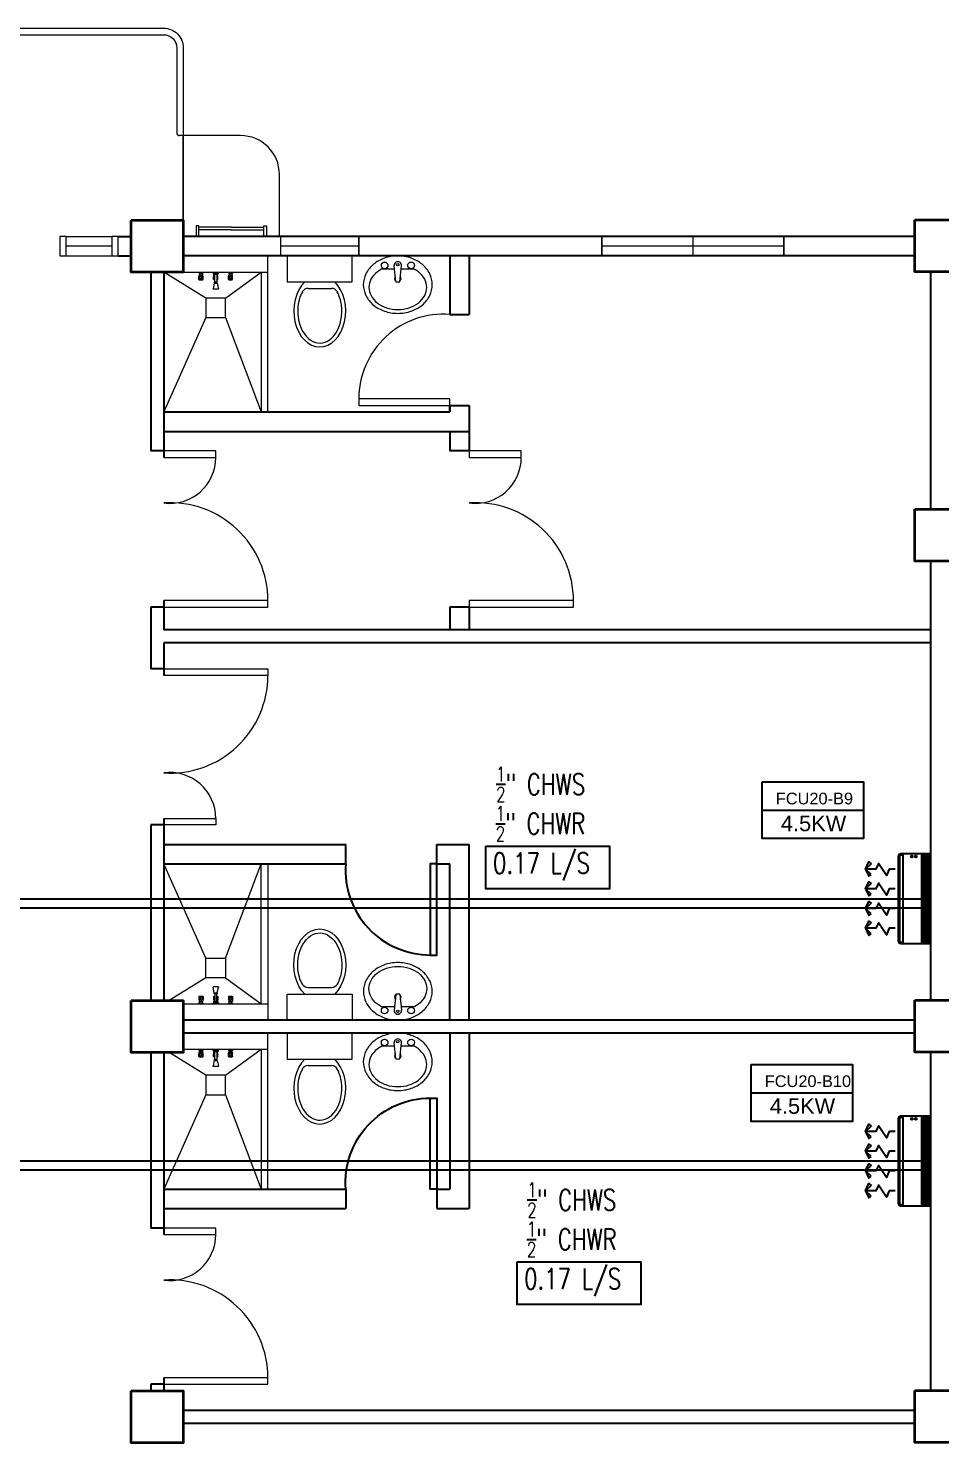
# Model space of a CAD drawing. Header units: millimetres. Extents: x 5 to 430, y 3 to 339.
# Drawn here: x 24.05 to 31.07, y 112.52 to 123.39 of the extents above; entities that cross this region are included whole.
import ezdxf

# ---------------------------------------------------------------- set-up
doc = ezdxf.new("R2010")
doc.units = ezdxf.units.MM
doc.header["$MEASUREMENT"] = 0
for name, color, linetype in [('AIR', 7, 'Continuous'), ('fcu line', 7, 'Continuous'), ('fcu return', 7, 'Continuous'), ('Legends', 7, 'Continuous'), ('pipe label', 7, 'Continuous')]:
    doc.layers.add(name, color=color, linetype=linetype)
doc.styles.add('Arch-Dim', font='simplex.shx', dxfattribs={"width": 0.75})
doc.styles.get("Standard").update_dxf_attribs({"font": 'arial.ttf'})

# ---------------------------------------------------------------- blocks, each defined once
blk = doc.blocks.new('dr 700')
at = {"color": 8, "ltscale": 0.03}
blk.add_lwpolyline([(0, 0), (0.05, 0), (0.05, 0.7), (0, 0.7)], close=True, dxfattribs=at)
blk.add_arc((0.05, 0.048), 0.652, 355.7578, 90, dxfattribs=at)
blk = doc.blocks.new('CARRIER-S30-32 (FCD)')
at = {"layer": 'AIR'}
for p, q in [((0.825, -0.05), (-0.825, -0.05)), ((0.825, -0.075), (-0.825, -0.075)), ((0.825, -0.1), (-0.825, -0.1)), ((0.825, -0.125), (-0.825, -0.125)), ((0.825, -0.15), (-0.825, -0.15)), ((-0.6, -0.025), (-0.6, -0.175)), ((-0.4, -0.025), (-0.4, -0.175)), ((-0.2, -0.025), (-0.2, -0.175)), ((0, -0.025), (0, -0.175)), ((0.2, -0.025), (0.2, -0.175)), ((0.4, -0.025), (0.4, -0.175)), ((0.6, -0.025), (0.6, -0.175))]:
    blk.add_line(p, q, dxfattribs=at)
for points in [[(-0.8, -0.62), (0.8, -0.62, 0.414214), (0.85, -0.57), (0.85, 0), (-0.85, 0), (-0.85, -0.57, 0.414214)], [(-0.8, -0.595), (0.8, -0.595, 0.414214), (0.825, -0.57), (0.825, -0.525), (-0.825, -0.525), (-0.825, -0.57, 0.414214)]]:
    blk.add_lwpolyline(points, format="xyb", close=True, dxfattribs=at)
for points in [[(-0.825, -0.025), (0.825, -0.025), (0.825, -0.175), (-0.825, -0.175)], [(-0.664, -1.134), (-0.562, -1.239), (-0.697, -1.177)], [(-0.461, -1.134), (-0.562, -1.239), (-0.428, -1.177)], [(-0.289, -1.134), (-0.188, -1.239), (-0.322, -1.177)], [(-0.086, -1.134), (-0.188, -1.239), (-0.053, -1.177)], [(0.086, -1.134), (0.187, -1.239), (0.053, -1.177)], [(0.289, -1.134), (0.187, -1.239), (0.322, -1.177)], [(0.461, -1.134), (0.562, -1.239), (0.428, -1.177)], [(0.664, -1.134), (0.562, -1.239), (0.697, -1.177)]]:
    blk.add_lwpolyline(points, close=True, dxfattribs=at)
for points in [[(-0.562, -0.678), (-0.562, -0.794), (-0.44, -0.843), (-0.667, -0.996), (-0.562, -1.044), (-0.562, -1.239)], [(-0.188, -0.678), (-0.188, -0.794), (-0.065, -0.843), (-0.292, -0.996), (-0.188, -1.044), (-0.188, -1.239)], [(0.187, -0.678), (0.187, -0.794), (0.31, -0.843), (0.083, -0.996), (0.187, -1.044), (0.187, -1.239)], [(0.562, -0.678), (0.562, -0.794), (0.685, -0.843), (0.458, -0.996), (0.562, -1.044), (0.562, -1.239)]]:
    blk.add_lwpolyline(points, dxfattribs=at)
for centre in [(-0.8, -0.285), (-0.8, -0.36)]:
    blk.add_circle(centre, 0.0187, dxfattribs=at)

msp = doc.modelspace()

# ---------------------------------------------------------------- linework, layer by layer
at = {"color": 8, "lineweight": 9}
for p, q in [((25.681, 122.567), (25.211, 122.567)), ((25.981, 121.792), (25.981, 122.267)), ((25.241, 121.792), (26.041, 121.792)), ((25.361, 121.872), (25.341, 121.872)), ((25.341, 121.872), (25.341, 121.792)), ((25.361, 121.792), (25.361, 121.872)), ((25.611, 121.862), (25.361, 121.862)), ((25.611, 121.842), (25.361, 121.842)), ((25.611, 121.862), (25.861, 121.862)), ((25.611, 121.842), (25.861, 121.842)), ((25.861, 121.792), (25.861, 121.872)), ((25.861, 121.872), (25.881, 121.872)), ((25.881, 121.872), (25.881, 121.792)), ((25.991, 121.642), (25.991, 121.792)), ((26.591, 121.792), (25.991, 121.792)), ((26.591, 121.642), (26.591, 121.792)), ((28.461, 121.792), (28.461, 121.642)), ((29.161, 121.792), (29.161, 121.642)), ((29.861, 121.642), (29.861, 121.792)), ((26.591, 121.717), (25.991, 121.717)), ((29.861, 121.717), (28.461, 121.717)), ((25.336, 121.642), (25.936, 121.642)), ((25.936, 121.642), (26.536, 121.642)), ((26.041, 121.642), (26.041, 121.442)), ((26.541, 121.642), (26.041, 121.642)), ((26.541, 121.442), (26.541, 121.642)), ((25.241, 121.517), (25.891, 121.517)), ((25.361, 121.517), (25.395, 121.517)), ((25.361, 121.516), (25.361, 121.517)), ((25.361, 121.516), (25.395, 121.516)), ((25.361, 121.516), (25.364, 121.509)), ((25.361, 121.483), (25.363, 121.487)), ((25.361, 121.461), (25.361, 121.483)), ((25.364, 121.509), (25.391, 121.509)), ((25.364, 121.495), (25.364, 121.497)), ((25.364, 121.497), (25.391, 121.497)), ((25.364, 121.495), (25.392, 121.495)), ((25.364, 121.489), (25.364, 121.495)), ((25.364, 121.483), (25.372, 121.483)), ((25.364, 121.47), (25.364, 121.482)), ((25.366, 121.509), (25.366, 121.497)), ((25.371, 121.47), (25.371, 121.482)), ((25.391, 121.483), (25.383, 121.483)), ((25.384, 121.47), (25.384, 121.482)), ((25.389, 121.509), (25.389, 121.497)), ((25.395, 121.516), (25.391, 121.509)), ((25.392, 121.495), (25.391, 121.497)), ((25.391, 121.47), (25.391, 121.482)), ((25.392, 121.489), (25.392, 121.495)), ((25.394, 121.483), (25.392, 121.487)), ((25.394, 121.461), (25.394, 121.483)), ((25.395, 121.516), (25.395, 121.517)), ((25.474, 121.511), (25.462, 121.517)), ((25.462, 121.517), (25.52, 121.517)), ((25.509, 121.511), (25.474, 121.511)), ((25.474, 121.501), (25.474, 121.511)), ((25.474, 121.511), (25.509, 121.511)), ((25.509, 121.501), (25.474, 121.501)), ((25.475, 121.483), (25.477, 121.487)), ((25.475, 121.461), (25.475, 121.483)), ((25.477, 121.495), (25.478, 121.497)), ((25.477, 121.495), (25.484, 121.495)), ((25.477, 121.489), (25.477, 121.495)), ((25.478, 121.497), (25.484, 121.497)), ((25.478, 121.483), (25.484, 121.483)), ((25.478, 121.47), (25.478, 121.482)), ((25.48, 121.501), (25.48, 121.497)), ((25.484, 121.439), (25.484, 121.501)), ((25.484, 121.501), (25.499, 121.501)), ((25.499, 121.501), (25.499, 121.439)), ((25.499, 121.497), (25.504, 121.497)), ((25.499, 121.495), (25.505, 121.495)), ((25.504, 121.483), (25.499, 121.483)), ((25.503, 121.501), (25.503, 121.497)), ((25.505, 121.495), (25.504, 121.497)), ((25.504, 121.47), (25.504, 121.482)), ((25.505, 121.489), (25.505, 121.495)), ((25.508, 121.483), (25.506, 121.487)), ((25.508, 121.461), (25.508, 121.483)), ((25.52, 121.517), (25.509, 121.511)), ((25.509, 121.511), (25.509, 121.501)), ((25.588, 121.516), (25.588, 121.517)), ((25.588, 121.517), (25.622, 121.517)), ((25.588, 121.516), (25.591, 121.509)), ((25.588, 121.516), (25.622, 121.516)), ((25.588, 121.483), (25.59, 121.487)), ((25.588, 121.461), (25.588, 121.483)), ((25.591, 121.509), (25.618, 121.509)), ((25.591, 121.495), (25.592, 121.497)), ((25.591, 121.489), (25.591, 121.495)), ((25.591, 121.495), (25.619, 121.495)), ((25.592, 121.497), (25.618, 121.497)), ((25.592, 121.483), (25.599, 121.483)), ((25.592, 121.47), (25.592, 121.482)), ((25.593, 121.509), (25.593, 121.497)), ((25.599, 121.47), (25.599, 121.482)), ((25.618, 121.483), (25.611, 121.483)), ((25.611, 121.47), (25.611, 121.482)), ((25.616, 121.509), (25.616, 121.497)), ((25.622, 121.516), (25.618, 121.509)), ((25.619, 121.495), (25.618, 121.497)), ((25.618, 121.47), (25.618, 121.482)), ((25.619, 121.489), (25.619, 121.495)), ((25.621, 121.483), (25.619, 121.487)), ((25.621, 121.461), (25.621, 121.483)), ((25.622, 121.516), (25.622, 121.517)), ((26.867, 121.54), (26.765, 121.54)), ((26.877, 121.444), (26.863, 121.566)), ((26.906, 121.444), (26.919, 121.566)), ((25.361, 121.461), (25.394, 121.461)), ((25.364, 121.459), (25.361, 121.461)), ((25.364, 121.459), (25.391, 121.459)), ((25.364, 121.458), (25.364, 121.459)), ((25.364, 121.458), (25.391, 121.458)), ((25.391, 121.459), (25.394, 121.461)), ((25.391, 121.458), (25.391, 121.459)), ((25.479, 121.431), (25.47, 121.389)), ((25.511, 121.385), (25.472, 121.385)), ((25.475, 121.461), (25.484, 121.461)), ((25.478, 121.459), (25.475, 121.461)), ((25.478, 121.459), (25.484, 121.459)), ((25.478, 121.458), (25.478, 121.459)), ((25.478, 121.458), (25.484, 121.458)), ((25.479, 121.439), (25.479, 121.431)), ((25.503, 121.439), (25.479, 121.439)), ((25.479, 121.431), (25.503, 121.431)), ((25.479, 121.431), (25.503, 121.431)), ((25.499, 121.461), (25.508, 121.461)), ((25.499, 121.459), (25.504, 121.459)), ((25.499, 121.458), (25.504, 121.458)), ((25.503, 121.431), (25.503, 121.439)), ((25.503, 121.431), (25.512, 121.389)), ((25.504, 121.459), (25.508, 121.461)), ((25.504, 121.458), (25.504, 121.459)), ((25.592, 121.459), (25.588, 121.461)), ((25.588, 121.461), (25.621, 121.461)), ((25.592, 121.458), (25.592, 121.459)), ((25.592, 121.459), (25.618, 121.459)), ((25.592, 121.458), (25.618, 121.458)), ((25.618, 121.459), (25.621, 121.461)), ((25.618, 121.458), (25.618, 121.459)), ((26.041, 121.442), (26.541, 121.442)), ((26.201, 121.392), (26.382, 121.392)), ((30.991, 118.767), (30.991, 119.295)), ((25.364, 115.949), (25.361, 115.947)), ((25.361, 115.947), (25.394, 115.947)), ((25.361, 115.947), (25.361, 115.925)), ((25.361, 115.925), (25.363, 115.921)), ((25.364, 115.95), (25.391, 115.95)), ((25.364, 115.95), (25.364, 115.949)), ((25.364, 115.949), (25.391, 115.949)), ((25.364, 115.938), (25.364, 115.926)), ((25.364, 115.925), (25.372, 115.925)), ((25.364, 115.919), (25.364, 115.913)), ((25.371, 115.938), (25.371, 115.926)), ((25.391, 115.925), (25.383, 115.925)), ((25.384, 115.938), (25.384, 115.926)), ((25.391, 115.95), (25.391, 115.949)), ((25.391, 115.949), (25.394, 115.947)), ((25.391, 115.938), (25.391, 115.926)), ((25.394, 115.925), (25.392, 115.921)), ((25.392, 115.919), (25.392, 115.913)), ((25.394, 115.947), (25.394, 115.925)), ((25.479, 115.977), (25.47, 116.019)), ((25.511, 116.023), (25.472, 116.023)), ((25.478, 115.949), (25.475, 115.947)), ((25.475, 115.947), (25.484, 115.947)), ((25.475, 115.947), (25.475, 115.925)), ((25.475, 115.925), (25.477, 115.921)), ((25.477, 115.919), (25.477, 115.913)), ((25.478, 115.95), (25.484, 115.95)), ((25.478, 115.95), (25.478, 115.949)), ((25.478, 115.949), (25.484, 115.949)), ((25.478, 115.938), (25.478, 115.926)), ((25.478, 115.925), (25.484, 115.925)), ((25.479, 115.969), (25.479, 115.977)), ((25.479, 115.977), (25.503, 115.977)), ((25.479, 115.977), (25.503, 115.977)), ((25.503, 115.969), (25.479, 115.969)), ((25.484, 115.969), (25.484, 115.907)), ((25.499, 115.907), (25.499, 115.969)), ((25.499, 115.95), (25.504, 115.95)), ((25.499, 115.949), (25.504, 115.949)), ((25.499, 115.947), (25.508, 115.947)), ((25.504, 115.925), (25.499, 115.925)), ((25.503, 115.977), (25.512, 116.019)), ((25.503, 115.977), (25.503, 115.969)), ((25.504, 115.95), (25.504, 115.949)), ((25.504, 115.949), (25.508, 115.947)), ((25.504, 115.938), (25.504, 115.926)), ((25.505, 115.919), (25.505, 115.913)), ((25.508, 115.925), (25.506, 115.921)), ((25.508, 115.947), (25.508, 115.925)), ((25.592, 115.949), (25.588, 115.947)), ((25.588, 115.947), (25.588, 115.925)), ((25.588, 115.947), (25.621, 115.947)), ((25.588, 115.925), (25.59, 115.921)), ((25.591, 115.919), (25.591, 115.913)), ((25.592, 115.95), (25.592, 115.949)), ((25.592, 115.95), (25.618, 115.95)), ((25.592, 115.949), (25.618, 115.949)), ((25.592, 115.938), (25.592, 115.926)), ((25.592, 115.925), (25.599, 115.925)), ((25.599, 115.938), (25.599, 115.926)), ((25.611, 115.938), (25.611, 115.926)), ((25.618, 115.925), (25.611, 115.925)), ((25.618, 115.95), (25.618, 115.949)), ((25.618, 115.949), (25.621, 115.947)), ((25.618, 115.938), (25.618, 115.926)), ((25.621, 115.925), (25.619, 115.921)), ((25.619, 115.919), (25.619, 115.913)), ((25.621, 115.947), (25.621, 115.925)), ((26.041, 115.767), (26.041, 115.967)), ((26.041, 115.967), (26.541, 115.967)), ((26.201, 116.017), (26.382, 116.017)), ((26.541, 115.967), (26.541, 115.767)), ((26.877, 115.964), (26.863, 115.843)), ((26.906, 115.964), (26.919, 115.843)), ((25.241, 115.892), (25.891, 115.892)), ((25.361, 115.892), (25.364, 115.899)), ((25.361, 115.892), (25.395, 115.892)), ((25.361, 115.892), (25.395, 115.892)), ((25.361, 115.892), (25.361, 115.892)), ((25.364, 115.913), (25.364, 115.911)), ((25.364, 115.913), (25.392, 115.913)), ((25.364, 115.911), (25.391, 115.911)), ((25.364, 115.899), (25.391, 115.899)), ((25.366, 115.899), (25.366, 115.911)), ((25.389, 115.899), (25.389, 115.911)), ((25.392, 115.913), (25.391, 115.911)), ((25.395, 115.892), (25.391, 115.899)), ((25.395, 115.892), (25.395, 115.892)), ((25.474, 115.897), (25.462, 115.892)), ((25.462, 115.892), (25.52, 115.892)), ((25.509, 115.907), (25.474, 115.907)), ((25.474, 115.907), (25.474, 115.897)), ((25.509, 115.897), (25.474, 115.897)), ((25.474, 115.897), (25.509, 115.897)), ((25.477, 115.913), (25.484, 115.913)), ((25.477, 115.913), (25.478, 115.911)), ((25.478, 115.911), (25.484, 115.911)), ((25.48, 115.907), (25.48, 115.911)), ((25.484, 115.907), (25.499, 115.907)), ((25.499, 115.913), (25.505, 115.913)), ((25.499, 115.911), (25.504, 115.911)), ((25.503, 115.907), (25.503, 115.911)), ((25.505, 115.913), (25.504, 115.911)), ((25.509, 115.897), (25.509, 115.907)), ((25.52, 115.892), (25.509, 115.897)), ((25.588, 115.892), (25.591, 115.899)), ((25.588, 115.892), (25.588, 115.892)), ((25.588, 115.892), (25.622, 115.892)), ((25.588, 115.892), (25.622, 115.892)), ((25.591, 115.913), (25.619, 115.913)), ((25.591, 115.913), (25.592, 115.911)), ((25.591, 115.899), (25.618, 115.899)), ((25.592, 115.911), (25.618, 115.911)), ((25.593, 115.899), (25.593, 115.911)), ((25.616, 115.899), (25.616, 115.911)), ((25.619, 115.913), (25.618, 115.911)), ((25.622, 115.892), (25.618, 115.899)), ((25.622, 115.892), (25.622, 115.892)), ((26.541, 115.767), (26.041, 115.767)), ((26.041, 115.667), (26.041, 115.467)), ((26.541, 115.667), (26.041, 115.667)), ((26.541, 115.467), (26.541, 115.667)), ((25.241, 115.542), (25.891, 115.542)), ((25.361, 115.542), (25.395, 115.542)), ((25.361, 115.541), (25.361, 115.542)), ((25.361, 115.541), (25.395, 115.541)), ((25.361, 115.541), (25.364, 115.534)), ((25.361, 115.508), (25.363, 115.512)), ((25.361, 115.486), (25.361, 115.508)), ((25.361, 115.486), (25.394, 115.486)), ((25.364, 115.484), (25.361, 115.486)), ((25.364, 115.534), (25.391, 115.534)), ((25.364, 115.52), (25.364, 115.522)), ((25.364, 115.522), (25.391, 115.522)), ((25.364, 115.52), (25.392, 115.52)), ((25.364, 115.514), (25.364, 115.52)), ((25.364, 115.508), (25.372, 115.508)), ((25.364, 115.495), (25.364, 115.507)), ((25.364, 115.484), (25.391, 115.484)), ((25.364, 115.483), (25.364, 115.484)), ((25.366, 115.534), (25.366, 115.522)), ((25.371, 115.495), (25.371, 115.507)), ((25.391, 115.508), (25.383, 115.508)), ((25.384, 115.495), (25.384, 115.507)), ((25.389, 115.534), (25.389, 115.522)), ((25.395, 115.541), (25.391, 115.534)), ((25.392, 115.52), (25.391, 115.522)), ((25.391, 115.495), (25.391, 115.507)), ((25.391, 115.484), (25.394, 115.486)), ((25.391, 115.483), (25.391, 115.484)), ((25.392, 115.514), (25.392, 115.52)), ((25.394, 115.508), (25.392, 115.512)), ((25.394, 115.486), (25.394, 115.508)), ((25.395, 115.541), (25.395, 115.542)), ((25.474, 115.536), (25.462, 115.542)), ((25.462, 115.542), (25.52, 115.542)), ((25.509, 115.536), (25.474, 115.536)), ((25.474, 115.526), (25.474, 115.536)), ((25.474, 115.536), (25.509, 115.536)), ((25.509, 115.526), (25.474, 115.526)), ((25.475, 115.508), (25.477, 115.512)), ((25.475, 115.486), (25.475, 115.508)), ((25.475, 115.486), (25.484, 115.486)), ((25.478, 115.484), (25.475, 115.486)), ((25.477, 115.52), (25.478, 115.522)), ((25.477, 115.52), (25.484, 115.52)), ((25.477, 115.514), (25.477, 115.52)), ((25.478, 115.522), (25.484, 115.522)), ((25.478, 115.508), (25.484, 115.508)), ((25.478, 115.495), (25.478, 115.507)), ((25.478, 115.484), (25.484, 115.484)), ((25.478, 115.483), (25.478, 115.484)), ((25.48, 115.526), (25.48, 115.522)), ((25.484, 115.464), (25.484, 115.526)), ((25.484, 115.526), (25.499, 115.526)), ((25.499, 115.526), (25.499, 115.464)), ((25.499, 115.522), (25.504, 115.522)), ((25.499, 115.52), (25.505, 115.52)), ((25.504, 115.508), (25.499, 115.508)), ((25.499, 115.486), (25.508, 115.486)), ((25.499, 115.484), (25.504, 115.484)), ((25.503, 115.526), (25.503, 115.522)), ((25.505, 115.52), (25.504, 115.522)), ((25.504, 115.495), (25.504, 115.507)), ((25.504, 115.484), (25.508, 115.486)), ((25.504, 115.483), (25.504, 115.484)), ((25.505, 115.514), (25.505, 115.52)), ((25.508, 115.508), (25.506, 115.512)), ((25.508, 115.486), (25.508, 115.508)), ((25.52, 115.542), (25.509, 115.536)), ((25.509, 115.536), (25.509, 115.526)), ((25.588, 115.541), (25.588, 115.542)), ((25.588, 115.542), (25.622, 115.542)), ((25.588, 115.541), (25.591, 115.534)), ((25.588, 115.541), (25.622, 115.541)), ((25.588, 115.508), (25.59, 115.512)), ((25.588, 115.486), (25.588, 115.508)), ((25.592, 115.484), (25.588, 115.486)), ((25.588, 115.486), (25.621, 115.486)), ((25.591, 115.534), (25.618, 115.534)), ((25.591, 115.52), (25.592, 115.522)), ((25.591, 115.514), (25.591, 115.52)), ((25.591, 115.52), (25.619, 115.52)), ((25.592, 115.522), (25.618, 115.522)), ((25.592, 115.508), (25.599, 115.508)), ((25.592, 115.495), (25.592, 115.507)), ((25.592, 115.483), (25.592, 115.484)), ((25.592, 115.484), (25.618, 115.484)), ((25.593, 115.534), (25.593, 115.522)), ((25.599, 115.495), (25.599, 115.507)), ((25.618, 115.508), (25.611, 115.508)), ((25.611, 115.495), (25.611, 115.507)), ((25.616, 115.534), (25.616, 115.522)), ((25.622, 115.541), (25.618, 115.534)), ((25.619, 115.52), (25.618, 115.522)), ((25.618, 115.495), (25.618, 115.507)), ((25.618, 115.484), (25.621, 115.486)), ((25.618, 115.483), (25.618, 115.484)), ((25.619, 115.514), (25.619, 115.52)), ((25.621, 115.508), (25.619, 115.512)), ((25.621, 115.486), (25.621, 115.508)), ((25.622, 115.541), (25.622, 115.542)), ((26.867, 115.565), (26.765, 115.565)), ((26.877, 115.469), (26.863, 115.591)), ((26.906, 115.469), (26.919, 115.591)), ((25.364, 115.483), (25.391, 115.483)), ((25.479, 115.456), (25.47, 115.414)), ((25.511, 115.41), (25.472, 115.41)), ((25.478, 115.483), (25.484, 115.483)), ((25.479, 115.464), (25.479, 115.456)), ((25.503, 115.464), (25.479, 115.464)), ((25.479, 115.456), (25.503, 115.456)), ((25.479, 115.456), (25.503, 115.456)), ((25.499, 115.483), (25.504, 115.483)), ((25.503, 115.456), (25.503, 115.464)), ((25.503, 115.456), (25.512, 115.414)), ((25.592, 115.483), (25.618, 115.483)), ((26.041, 115.467), (26.541, 115.467)), ((26.201, 115.417), (26.382, 115.417)), ((30.991, 113.067), (30.991, 112.92))]:
    msp.add_line(p, q, dxfattribs=at)
at = {"color": 8, "lineweight": 13}
for p, q in [((24.341, 121.792), (24.691, 121.792)), ((24.691, 121.717), (24.341, 121.717)), ((24.341, 121.642), (24.691, 121.642))]:
    msp.add_line(p, q, dxfattribs=at)
at = {"color": 8, "lineweight": 25}
for p, q in [((24.741, 121.792), (24.841, 121.792)), ((30.866, 121.792), (25.241, 121.792)), ((24.741, 121.642), (24.841, 121.642)), ((30.866, 121.642), (25.241, 121.642)), ((24.991, 121.517), (24.991, 120.142)), ((25.091, 121.517), (25.091, 120.092)), ((30.991, 119.695), (30.991, 121.519)), ((25.091, 120.142), (24.991, 120.142)), ((30.991, 115.92), (30.991, 119.295)), ((25.091, 118.992), (25.091, 118.767)), ((24.991, 118.942), (24.991, 118.717)), ((25.091, 118.942), (24.991, 118.942)), ((30.991, 118.767), (25.091, 118.767)), ((24.991, 118.717), (24.991, 118.467)), ((30.991, 118.667), (25.091, 118.667)), ((25.091, 118.667), (25.091, 118.417)), ((30.991, 115.92), (30.991, 118.667)), ((25.091, 118.467), (24.991, 118.467)), ((24.991, 117.267), (24.991, 115.917)), ((25.091, 117.267), (24.991, 117.267)), ((25.091, 117.317), (25.091, 115.917)), ((30.866, 115.767), (25.241, 115.767)), ((30.866, 115.667), (25.241, 115.667)), ((24.991, 115.517), (24.991, 114.167)), ((25.091, 115.517), (25.091, 114.117)), ((30.991, 112.92), (30.991, 115.52)), ((30.991, 113.067), (30.991, 115.52)), ((25.091, 114.167), (24.991, 114.167)), ((25.091, 113.017), (25.091, 112.917)), ((24.991, 112.967), (24.991, 112.917)), ((25.091, 112.967), (24.991, 112.967)), ((25.241, 112.767), (30.866, 112.767)), ((25.241, 112.667), (30.866, 112.667))]:
    msp.add_line(p, q, dxfattribs=at)
at = {"color": 8, "lineweight": 25, "ltscale": 0.3}
for p, q in [((27.291, 121.642), (27.291, 121.192)), ((27.441, 121.642), (27.441, 121.192)), ((27.291, 120.492), (27.291, 120.442)), ((27.441, 120.492), (27.441, 120.292)), ((25.091, 120.442), (27.291, 120.442)), ((25.091, 120.292), (27.441, 120.292)), ((25.091, 117.117), (26.491, 117.117)), ((26.491, 116.967), (26.491, 117.117)), ((27.191, 117.117), (27.441, 117.117)), ((27.191, 116.967), (27.191, 117.117)), ((27.441, 115.767), (27.441, 117.117)), ((25.091, 116.967), (26.491, 116.967)), ((27.191, 116.967), (27.291, 116.967)), ((27.291, 115.767), (27.291, 116.967)), ((27.291, 115.667), (27.291, 114.467)), ((27.441, 115.667), (27.441, 114.317)), ((25.091, 114.467), (26.491, 114.467)), ((26.491, 114.467), (26.491, 114.317)), ((27.191, 114.467), (27.291, 114.467)), ((27.191, 114.467), (27.191, 114.317)), ((25.091, 114.317), (26.491, 114.317)), ((27.191, 114.317), (27.441, 114.317))]:
    msp.add_line(p, q, dxfattribs=at)
at = {"color": 8, "lineweight": 9, "ltscale": 0.3}
for p, q in [((25.416, 121.317), (25.091, 121.517)), ((25.566, 121.317), (25.841, 121.517)), ((25.416, 121.167), (25.091, 120.442)), ((25.566, 121.167), (25.841, 120.442)), ((25.416, 116.242), (25.091, 116.967)), ((25.566, 116.242), (25.841, 116.967)), ((25.416, 116.092), (25.132, 115.917)), ((25.566, 116.092), (25.841, 115.892)), ((25.416, 115.342), (25.132, 115.517)), ((25.566, 115.342), (25.841, 115.542)), ((25.416, 115.192), (25.091, 114.467)), ((25.566, 115.192), (25.841, 114.467))]:
    msp.add_line(p, q, dxfattribs=at)
at = {"color": 8, "linetype": 'Continuous', "lineweight": 25}
for p, q in [((27.291, 121.192), (27.441, 121.192)), ((27.291, 120.442), (27.291, 120.492)), ((27.291, 120.492), (27.441, 120.492)), ((27.291, 120.292), (27.291, 120.142)), ((27.441, 120.292), (27.441, 120.142)), ((27.441, 120.142), (27.291, 120.142)), ((27.291, 118.942), (27.291, 118.767)), ((27.441, 118.942), (27.291, 118.942)), ((27.441, 118.942), (27.441, 118.767))]:
    msp.add_line(p, q, dxfattribs=at)
at = {"color": 8, "lineweight": 9, "transparency": 33554687}
for points in [[(22.141, 121.792), (22.141, 123.242, -0.414214), (22.291, 123.392), (25.091, 123.392, -0.414214), (25.241, 123.242), (25.241, 121.917), (25.241, 122.567)], [(22.191, 121.792), (22.191, 123.242, -0.414214), (22.291, 123.342), (25.091, 123.342, -0.414214), (25.191, 123.242), (25.191, 122.587)]]:
    msp.add_lwpolyline(points, format="xyb", dxfattribs=at)
at = {"color": 8, "lineweight": 35}
for points in [[(24.841, 121.917), (25.241, 121.917), (25.241, 121.517), (24.841, 121.517)], [(30.866, 121.919), (31.266, 121.919), (31.266, 121.519), (30.866, 121.519)], [(30.866, 119.695), (31.266, 119.695), (31.266, 119.295), (30.866, 119.295)], [(30.866, 115.92), (31.266, 115.92), (31.266, 115.52), (30.866, 115.52)], [(24.841, 115.917), (25.241, 115.917), (25.241, 115.517), (24.841, 115.517)], [(24.841, 112.917), (25.241, 112.917), (25.241, 112.517), (24.841, 112.517)], [(30.866, 112.92), (31.266, 112.92), (31.266, 112.52), (30.866, 112.52)]]:
    msp.add_lwpolyline(points, close=True, dxfattribs=at)
at = {"color": 8, "lineweight": 13}
for points in [[(24.291, 121.792), (24.291, 121.642), (24.341, 121.642), (24.341, 121.792)], [(24.691, 121.792), (24.691, 121.642), (24.741, 121.642), (24.741, 121.792)]]:
    msp.add_lwpolyline(points, close=True, dxfattribs=at)
at = {"color": 8, "lineweight": 9}
for points in [[(25.991, 121.792), (26.591, 121.792), (26.591, 121.642), (25.991, 121.642)], [(28.461, 121.792), (29.861, 121.792), (29.861, 121.642), (28.461, 121.642)]]:
    msp.add_lwpolyline(points, close=True, dxfattribs=at)
at = {"color": 8, "lineweight": 9, "ltscale": 0.3}
for points in [[(25.841, 121.517), (25.841, 120.442), (25.891, 120.442), (25.891, 121.642), (25.891, 121.642)], [(25.841, 115.892), (25.841, 116.967), (25.891, 116.967), (25.891, 115.767), (25.891, 115.767)], [(25.841, 115.542), (25.841, 114.467), (25.891, 114.467), (25.891, 115.667), (25.891, 115.667)]]:
    msp.add_lwpolyline(points, dxfattribs=at)
at = {"color": 8, "lineweight": 9}
for points in [[(26.626, 121.421, 0.11576), (26.646, 121.338, 0.104047), (26.704, 121.264, 0.090875), (26.788, 121.217, 0.083344), (26.891, 121.2, 0.083344), (26.995, 121.217, 0.090875), (27.079, 121.264, 0.104047), (27.137, 121.338, 0.11576), (27.156, 121.421, 0.11576), (27.137, 121.503, 0.104047), (27.079, 121.577, 0.090875), (26.995, 121.624, 0.083344), (26.891, 121.642, 0.083344), (26.788, 121.624, 0.090875), (26.704, 121.577, 0.104047), (26.646, 121.503, 0.11576)], [(26.626, 115.446, 0.11576), (26.646, 115.363, 0.104047), (26.704, 115.289, 0.090875), (26.788, 115.242, 0.083344), (26.891, 115.225, 0.083344), (26.995, 115.242, 0.090875), (27.079, 115.289, 0.104047), (27.137, 115.363, 0.11576), (27.156, 115.446, 0.11576), (27.137, 115.528, 0.104047), (27.079, 115.602, 0.090875), (26.995, 115.649, 0.083344), (26.891, 115.667, 0.083344), (26.788, 115.649, 0.090875), (26.704, 115.602, 0.104047), (26.646, 115.528, 0.11576)]]:
    msp.add_lwpolyline(points, format="xyb", close=True, dxfattribs=at)
for points in [[(26.669, 121.4, 0.124838), (26.685, 121.337, 0.105788), (26.734, 121.279, 0.086697), (26.804, 121.243, 0.076776), (26.891, 121.23, 0.076776), (26.979, 121.243, 0.086697), (27.049, 121.279, 0.105788), (27.098, 121.337, 0.124838), (27.114, 121.4, 0.124838), (27.098, 121.462, 0.105788), (27.049, 121.52, 0.040067), (27.018, 121.54), (26.916, 121.54, 0.040067)], [(26.669, 116.009, -0.124838), (26.685, 116.071, -0.105788), (26.734, 116.129, -0.086697), (26.804, 116.165, -0.076776), (26.891, 116.179, -0.076776), (26.979, 116.165, -0.086697), (27.049, 116.129, -0.105788), (27.098, 116.071, -0.124838), (27.114, 116.009, -0.124838), (27.098, 115.946, -0.105788), (27.049, 115.888, -0.040067), (27.018, 115.869), (26.916, 115.869, -0.040067)], [(26.867, 115.869), (26.765, 115.869, -0.040067), (26.734, 115.888, -0.105788), (26.685, 115.946, -0.124838), (26.669, 116.009, -0.124838)], [(26.669, 115.425, 0.124838), (26.685, 115.362, 0.105788), (26.734, 115.304, 0.086697), (26.804, 115.268, 0.076776), (26.891, 115.255, 0.076776), (26.979, 115.268, 0.086697), (27.049, 115.304, 0.105788), (27.098, 115.362, 0.124838), (27.114, 115.425, 0.124838), (27.098, 115.487, 0.105788), (27.049, 115.545, 0.040067), (27.018, 115.565), (26.916, 115.565, 0.040067)]]:
    msp.add_lwpolyline(points, format="xyb", dxfattribs=at)
at = {"color": 8, "lineweight": 9, "ltscale": 0.03}
for points in [[(25.566, 121.317), (25.416, 121.317), (25.416, 121.167), (25.566, 121.167)], [(25.566, 116.092), (25.416, 116.092), (25.416, 116.242), (25.566, 116.242)], [(25.566, 115.342), (25.416, 115.342), (25.416, 115.192), (25.566, 115.192)]]:
    msp.add_lwpolyline(points, close=True, dxfattribs=at)
at = {"color": 8, "lineweight": 13, "ltscale": 0.03}
for points in [[(27.291, 120.492), (27.291, 120.542), (26.591, 120.542), (26.591, 120.492)], [(25.091, 120.142), (25.091, 120.092), (25.491, 120.092), (25.491, 120.142)], [(27.441, 120.142), (27.441, 120.092), (27.841, 120.092), (27.841, 120.142)], [(25.091, 118.992), (25.091, 118.942), (25.891, 118.942), (25.891, 118.992)], [(27.441, 118.992), (27.441, 118.942), (28.241, 118.942), (28.241, 118.992)], [(25.091, 118.417), (25.091, 118.467), (25.891, 118.467), (25.891, 118.417)], [(25.091, 117.267), (25.091, 117.317), (25.491, 117.317), (25.491, 117.267)], [(25.091, 114.167), (25.091, 114.117), (25.491, 114.117), (25.491, 114.167)], [(25.091, 113.017), (25.091, 112.967), (25.891, 112.967), (25.891, 113.017)]]:
    msp.add_lwpolyline(points, close=True, dxfattribs=at)
at = {"color": 8, "lineweight": 9}
for centre, radius in [((26.79, 121.569), 0.0255), ((26.891, 121.575), 0.0095), ((26.993, 121.569), 0.0255), ((26.79, 115.84), 0.0255), ((26.891, 115.833), 0.0095), ((26.993, 115.84), 0.0255), ((26.79, 115.594), 0.0255), ((26.891, 115.6), 0.0095), ((26.993, 115.594), 0.0255)]:
    msp.add_circle(centre, radius, dxfattribs=at)
for centre, radius, start, end in [((25.211, 122.587), 0.02, 180, 270), ((25.681, 122.267), 0.3, 0, 90), ((26.891, 121.569), 0.028, 353.7545, 186.2455), ((26.844, 121.376), 0.181, 127.3815, 151.5364), ((26.873, 121.338), 0.228, 118.2037, 127.3815), ((26.891, 121.467), 0.025, 138.7978, 233.6932), ((26.891, 121.467), 0.025, 306.3068, 41.2022), ((26.201, 121.342), 0.05, 90, 151.8499), ((26.382, 121.342), 0.05, 28.0084, 90), ((26.8, 121.4), 0.131, 151.5364, 180), ((26.891, 121.537), 0.0948, 261.2026, 278.7974), ((26.891, 121.467), 0.025, 251.3793, 288.6207), ((26.85, 115.968), 0.228, 129.8268, 153.5873), ((26.875, 115.939), 0.267, 109.0569, 129.8268), ((26.891, 115.892), 0.317, 90, 109.0569), ((26.891, 115.892), 0.317, 70.9431, 90), ((26.907, 115.939), 0.267, 50.1732, 70.9431), ((26.932, 115.968), 0.228, 26.4127, 50.1732), ((26.201, 116.067), 0.05, 208.1501, 270), ((26.382, 116.067), 0.05, 270, 331.9916), ((26.812, 115.988), 0.185, 153.5873, 180), ((26.971, 115.988), 0.185, 0, 26.4127), ((26.812, 115.988), 0.185, 180, 206.4127), ((26.891, 115.942), 0.025, 126.3068, 221.2022), ((26.891, 115.871), 0.0948, 81.2026, 98.7974), ((26.891, 115.942), 0.025, 71.3793, 108.6207), ((26.891, 115.942), 0.025, 318.7978, 53.6932), ((26.971, 115.988), 0.185, 333.5873, 0), ((26.85, 116.007), 0.228, 206.4127, 230.1732), ((26.875, 116.037), 0.267, 230.1732, 250.9431), ((26.891, 115.84), 0.028, 173.7545, 6.2455), ((26.907, 116.037), 0.267, 289.0569, 309.8268), ((26.932, 116.007), 0.228, 309.8268, 333.5873), ((26.891, 116.083), 0.317, 250.9431, 270), ((26.891, 116.083), 0.317, 270, 289.0569), ((26.891, 115.594), 0.028, 353.7545, 186.2455), ((26.8, 115.425), 0.131, 151.5364, 180), ((26.844, 115.401), 0.181, 127.3815, 151.5364), ((26.873, 115.363), 0.228, 118.2037, 127.3815), ((26.891, 115.492), 0.025, 138.7978, 233.6932), ((26.891, 115.492), 0.025, 306.3068, 41.2022), ((26.201, 115.367), 0.05, 90, 151.8499), ((26.382, 115.367), 0.05, 28.0084, 90), ((26.891, 115.562), 0.0948, 261.2026, 278.7974), ((26.891, 115.492), 0.025, 251.3793, 288.6207)]:
    msp.add_arc(centre, radius, start, end, dxfattribs=at)
at = {"color": 8, "lineweight": 13, "ltscale": 0.03}
for centre, radius, start, end in [((27.243, 120.542), 0.652, 85.7578, 180), ((25.138, 120.092), 0.353, 262.3719, 0), ((27.488, 120.092), 0.353, 262.3719, 0), ((25.14, 118.992), 0.752, 0, 93.6952), ((27.49, 118.992), 0.752, 0, 93.6952), ((25.14, 118.417), 0.752, 266.3048, 0), ((25.138, 117.317), 0.353, 0, 97.6281), ((25.138, 114.117), 0.353, 262.3719, 0), ((25.14, 113.017), 0.752, 0, 93.6952)]:
    msp.add_arc(centre, radius, start, end, dxfattribs=at)
at = {"color": 8, "lineweight": 9}
for centre, major_axis, ratio, start_param, end_param in [((25.352, 121.471), (-0.00896, 0.00896), 1, 3.15309, 3.864175), ((25.36, 121.489), (0.00268, 0.00268), 1, 5.003733, 5.497675), ((25.349, 121.476), (0.0118, 0.0118), 1, 6.018417, 6.150642), ((25.361, 121.482), (0.00268, 0.00268), 1, 5.497675, 6.125314), ((25.375, 121.482), (-0.00268, 0.00268), 1, 0.157647, 0.785286), ((25.382, 121.471), (-0.00738, 0.00738), 1, 0.858879, 1.643677), ((25.382, 121.477), (0.00887, 0.00887), 1, 1.36743, 1.728443), ((25.378, 121.484), (-0.00268, 0.00268), 1, -1.367654, -0.203367), ((25.373, 121.477), (0.00887, 0.00887), 1, 6.125314, 6.486327), ((25.373, 121.471), (0.00738, 0.00738), 1, 4.639283, 5.424081), ((25.38, 121.482), (-0.00268, 0.00268), 1, 3.926878, 4.554518), ((25.406, 121.476), (-0.0118, 0.0118), 1, 0.132318, 0.264544), ((25.394, 121.482), (0.00268, 0.00268), 1, 1.728443, 2.356082), ((25.403, 121.471), (0.00896, 0.00896), 1, 2.418785, 3.129871), ((25.395, 121.489), (0.00268, 0.00268), 1, 2.356082, 2.850023), ((25.465, 121.471), (-0.00896, 0.00896), 1, 3.15309, 3.864175), ((25.463, 121.476), (0.0118, 0.0118), 1, 6.018417, 6.150642), ((25.473, 121.489), (-0.00268, 0.00268), 1, 3.432937, 3.926878), ((25.474, 121.482), (-0.00268, 0.00268), 1, 3.926878, 4.554518), ((25.508, 121.482), (-0.00268, 0.00268), 1, 0.157647, 0.785286), ((25.517, 121.471), (-0.00896, 0.00896), 1, 0.847989, 1.559075), ((25.509, 121.489), (-0.00268, 0.00268), 1, 0.785286, 1.279227), ((25.519, 121.476), (0.0118, 0.0118), 1, 1.703115, 1.83534), ((25.579, 121.471), (-0.00896, 0.00896), 1, 3.15309, 3.864175), ((25.587, 121.489), (0.00268, 0.00268), 1, 5.003733, 5.497675), ((25.577, 121.476), (-0.0118, 0.0118), 1, 4.44762, 4.579846), ((25.588, 121.482), (0.00268, 0.00268), 1, 5.497675, 6.125314), ((25.61, 121.477), (0.00887, 0.00887), 1, 1.36743, 1.728443), ((25.603, 121.482), (-0.00268, 0.00268), 1, 0.157647, 0.785286), ((25.609, 121.471), (-0.00738, 0.00738), 1, 0.858879, 1.643677), ((25.605, 121.484), (-0.00268, 0.00268), 1, -1.367654, -0.203367), ((25.6, 121.477), (0.00887, 0.00887), 1, 6.125314, 6.486327), ((25.6, 121.471), (0.00738, 0.00738), 1, 4.639283, 5.424081), ((25.607, 121.482), (-0.00268, 0.00268), 1, 3.926878, 4.554518), ((25.622, 121.482), (0.00268, 0.00268), 1, 1.728443, 2.356082), ((25.631, 121.471), (0.00896, 0.00896), 1, 2.418785, 3.129871), ((25.623, 121.489), (0.00268, 0.00268), 1, 2.356082, 2.850023), ((25.633, 121.476), (-0.0118, 0.0118), 1, 0.132318, 0.264544), ((25.378, 121.466), (-0.00268, 0.00268), 1, 1.643677, 3.068487), ((25.509, 121.388), (0.00268, 0.00268), 1, 4.495711, 5.865773), ((25.605, 121.466), (-0.00268, 0.00268), 1, 1.643677, 3.068487), ((26.291, 121.217), (0, 0.275), 0.727273, 0.612555, 5.670631), ((25.474, 116.02), (0.00268, -0.00268), 1, 2.92514, 4.295202), ((25.352, 115.496), (-0.00896, 0.00896), 1, 3.15309, 3.864175), ((25.36, 115.514), (0.00268, 0.00268), 1, 5.003733, 5.497675), ((25.349, 115.501), (0.0118, 0.0118), 1, 6.018417, 6.150642), ((25.361, 115.507), (0.00268, 0.00268), 1, 5.497675, 6.125314), ((25.375, 115.507), (-0.00268, 0.00268), 1, 0.157647, 0.785286), ((25.382, 115.496), (-0.00738, 0.00738), 1, 0.858879, 1.643677), ((25.382, 115.502), (0.00887, 0.00887), 1, 1.36743, 1.728443), ((25.378, 115.509), (-0.00268, 0.00268), 1, -1.367654, -0.203367), ((25.378, 115.491), (-0.00268, 0.00268), 1, 1.643677, 3.068487), ((25.373, 115.502), (0.00887, 0.00887), 1, 6.125314, 6.486327), ((25.373, 115.496), (0.00738, 0.00738), 1, 4.639283, 5.424081), ((25.38, 115.507), (-0.00268, 0.00268), 1, 3.926878, 4.554518), ((25.406, 115.501), (-0.0118, 0.0118), 1, 0.132318, 0.264544), ((25.394, 115.507), (0.00268, 0.00268), 1, 1.728443, 2.356082), ((25.403, 115.496), (0.00896, 0.00896), 1, 2.418785, 3.129871), ((25.395, 115.514), (0.00268, 0.00268), 1, 2.356082, 2.850023), ((25.465, 115.496), (-0.00896, 0.00896), 1, 3.15309, 3.864175), ((25.463, 115.501), (0.0118, 0.0118), 1, 6.018417, 6.150642), ((25.473, 115.514), (-0.00268, 0.00268), 1, 3.432937, 3.926878), ((25.474, 115.507), (-0.00268, 0.00268), 1, 3.926878, 4.554518), ((25.508, 115.507), (-0.00268, 0.00268), 1, 0.157647, 0.785286), ((25.517, 115.496), (-0.00896, 0.00896), 1, 0.847989, 1.559075), ((25.509, 115.514), (-0.00268, 0.00268), 1, 0.785286, 1.279227), ((25.519, 115.501), (0.0118, 0.0118), 1, 1.703115, 1.83534), ((25.579, 115.496), (-0.00896, 0.00896), 1, 3.15309, 3.864175), ((25.587, 115.514), (0.00268, 0.00268), 1, 5.003733, 5.497675), ((25.577, 115.501), (-0.0118, 0.0118), 1, 4.44762, 4.579846), ((25.588, 115.507), (0.00268, 0.00268), 1, 5.497675, 6.125314), ((25.61, 115.502), (0.00887, 0.00887), 1, 1.36743, 1.728443), ((25.603, 115.507), (-0.00268, 0.00268), 1, 0.157647, 0.785286), ((25.609, 115.496), (-0.00738, 0.00738), 1, 0.858879, 1.643677), ((25.605, 115.491), (-0.00268, 0.00268), 1, 1.643677, 3.068487), ((25.605, 115.509), (-0.00268, 0.00268), 1, -1.367654, -0.203367), ((25.6, 115.502), (0.00887, 0.00887), 1, 6.125314, 6.486327), ((25.6, 115.496), (0.00738, 0.00738), 1, 4.639283, 5.424081), ((25.607, 115.507), (-0.00268, 0.00268), 1, 3.926878, 4.554518), ((25.622, 115.507), (0.00268, 0.00268), 1, 1.728443, 2.356082), ((25.631, 115.496), (0.00896, 0.00896), 1, 2.418785, 3.129871), ((25.623, 115.514), (0.00268, 0.00268), 1, 2.356082, 2.850023), ((25.633, 115.501), (-0.0118, 0.0118), 1, 0.132318, 0.264544), ((25.509, 115.413), (0.00268, 0.00268), 1, 4.495711, 5.865773), ((26.291, 115.242), (0, 0.275), 0.727273, 0.612555, 5.670631)]:
    msp.add_ellipse(centre, major_axis=major_axis, ratio=ratio, start_param=start_param, end_param=end_param, dxfattribs=at)
at = {"color": 8, "lineweight": 9, "extrusion": (4.99074e-41, -2.88216e-41, -1)}
for centre in [(25.474, 121.388), (25.474, 115.413)]:
    msp.add_ellipse(centre, major_axis=(0.00268, 0.00268), ratio=1, start_param=2.92514, end_param=4.295202, dxfattribs=at)
at = {"color": 8, "lineweight": 9, "extrusion": (0, 0, -1)}
msp.add_ellipse((26.291, 116.192), major_axis=(0, -0.275), ratio=0.727273, start_param=0.612555, end_param=5.670631, dxfattribs=at)
at = {"color": 8, "lineweight": 9, "extrusion": (4.99074e-41, 2.88216e-41, -1)}
for centre, major_axis, start_param, end_param in [((25.352, 115.937), (0.00896, -0.00896), -1.559299, -0.848214), ((25.349, 115.932), (0.0118, -0.0118), -0.264769, -0.132543), ((25.36, 115.919), (0.00268, 0.00268), 0.291344, 0.785286), ((25.361, 115.926), (0.00268, -0.00268), -0.785511, -0.157871), ((25.382, 115.937), (0.00738, 0.00738), 4.000472, 4.78527), ((25.375, 115.926), (0.00268, 0.00268), 3.299239, 3.926878), ((25.382, 115.931), (0.00887, -0.00887), 1.36743, 1.728443), ((25.378, 115.942), (0.00268, 0.00268), 4.78527, 6.21008), ((25.378, 115.924), (0.00268, -0.00268), 0.203142, 1.36743), ((25.373, 115.937), (0.00738, -0.00738), 4.639283, 5.424081), ((25.373, 115.931), (0.00887, 0.00887), 1.412925, 1.773938), ((25.38, 115.926), (0.00268, 0.00268), 0.785286, 1.412925), ((25.403, 115.937), (0.00896, 0.00896), 3.989582, 4.700667), ((25.394, 115.926), (0.00268, 0.00268), 3.299239, 3.926878), ((25.406, 115.932), (0.0118, -0.0118), 1.703115, 1.83534), ((25.395, 115.919), (0.00268, 0.00268), 3.926878, 4.42082), ((25.465, 115.937), (0.00896, 0.00896), 0.011497, 0.722582), ((25.463, 115.932), (0.0118, 0.0118), 1.306028, 1.438253), ((25.474, 115.926), (0.00268, -0.00268), -0.785511, -0.157871), ((25.473, 115.919), (0.00268, -0.00268), -1.279452, -0.785511), ((25.517, 115.937), (0.00896, -0.00896), 2.418785, 3.129871), ((25.508, 115.926), (0.00268, 0.00268), 3.299239, 3.926878), ((25.519, 115.932), (0.0118, 0.0118), 3.273911, 3.406137), ((25.509, 115.919), (0.00268, 0.00268), 3.926878, 4.42082), ((25.509, 116.02), (0.00268, 0.00268), 6.066508, 7.43657), ((25.579, 115.937), (0.00896, -0.00896), -1.559299, -0.848214), ((25.577, 115.932), (0.0118, -0.0118), -0.264769, -0.132543), ((25.587, 115.919), (0.00268, -0.00268), -1.279452, -0.785511), ((25.588, 115.926), (0.00268, 0.00268), 0.785286, 1.412925), ((25.609, 115.937), (0.00738, 0.00738), 4.000472, 4.78527), ((25.603, 115.926), (0.00268, 0.00268), 3.299239, 3.926878), ((25.61, 115.931), (0.00887, 0.00887), 2.938226, 3.299239), ((25.605, 115.942), (0.00268, -0.00268), 3.214474, 4.639283), ((25.605, 115.924), (0.00268, -0.00268), 0.203142, 1.36743), ((25.6, 115.937), (0.00738, 0.00738), 6.21008, 6.994878), ((25.6, 115.931), (0.00887, -0.00887), -0.157871, 0.203142), ((25.607, 115.926), (0.00268, 0.00268), 0.785286, 1.412925), ((25.631, 115.937), (0.00896, -0.00896), 2.418785, 3.129871), ((25.622, 115.926), (0.00268, -0.00268), 1.728443, 2.356082), ((25.633, 115.932), (0.0118, -0.0118), 1.703115, 1.83534), ((25.623, 115.919), (0.00268, -0.00268), 2.356082, 2.850023)]:
    msp.add_ellipse(centre, major_axis=major_axis, ratio=1, start_param=start_param, end_param=end_param, dxfattribs=at)
at = {"color": 8, "lineweight": 9}
for points in [[(26.157, 121.365), (26.148, 121.349), (26.14, 121.331), (26.113, 121.24), (26.119, 121.152), (26.176, 121.021), (26.226, 120.979), (26.325, 120.966), (26.377, 120.992), (26.451, 121.103), (26.469, 121.187), (26.453, 121.301), (26.441, 121.335), (26.426, 121.365)], [(26.157, 116.043), (26.148, 116.059), (26.14, 116.077), (26.113, 116.169), (26.119, 116.256), (26.176, 116.387), (26.226, 116.429), (26.325, 116.442), (26.377, 116.416), (26.451, 116.305), (26.469, 116.221), (26.453, 116.108), (26.441, 116.073), (26.426, 116.043)], [(26.157, 115.39), (26.148, 115.374), (26.14, 115.356), (26.113, 115.265), (26.119, 115.177), (26.176, 115.046), (26.226, 115.004), (26.325, 114.991), (26.377, 115.017), (26.451, 115.128), (26.469, 115.212), (26.453, 115.326), (26.441, 115.36), (26.426, 115.39)]]:
    msp.add_open_spline(points, degree=3, knots=[0.937253, 0.937253, 0.937253, 0.937253, 1.185372, 1.185372, 2.113864, 2.113864, 3.042356, 3.042356, 3.970847, 3.970847, 4.899339, 4.899339, 5.346062, 5.346062, 5.346062, 5.346062], dxfattribs=at)
at = {"layer": 'fcu line', "linetype": 'Continuous'}
for p, q in [((16.777, 116.7), (30.991, 116.7)), ((30.991, 114.683), (16.777, 114.683))]:
    msp.add_line(p, q, dxfattribs=at)
at = {"layer": 'fcu return', "linetype": 'Continuous'}
for p, q in [((16.777, 116.63), (30.991, 116.63)), ((30.991, 114.613), (16.777, 114.613))]:
    msp.add_line(p, q, dxfattribs=at)
at = {"layer": 'Legends', "linetype": 'Continuous', "lineweight": 25}
for p, q in [((29.693, 117.38), (30.472, 117.38)), ((29.608, 115.207), (30.387, 115.207))]:
    msp.add_line(p, q, dxfattribs=at)
at = {"layer": 'Legends'}
for points in [[(29.693, 117.598), (30.472, 117.598), (30.472, 117.162), (29.693, 117.162)], [(29.608, 115.425), (30.387, 115.425), (30.387, 114.988), (29.608, 114.988)]]:
    msp.add_lwpolyline(points, close=True, dxfattribs=at)
at = {"layer": 'pipe label', "color": 2, "linetype": 'Continuous', "lineweight": 25}
for points in [[(27.568, 117.103), (28.519, 117.103), (28.519, 116.776), (27.568, 116.776)], [(27.808, 113.908), (28.76, 113.908), (28.76, 113.58), (27.808, 113.58)]]:
    msp.add_lwpolyline(points, close=True, dxfattribs=at)

# ---------------------------------------------------------------- block references
at = {"color": 8, "lineweight": 13, "ltscale": 0.3, "rotation": 180}
msp.add_blockref('dr 700', (27.191, 116.967), dxfattribs=at)
at = {"color": 8, "lineweight": 9, "ltscale": 0.3, "xscale": -1}
msp.add_blockref('dr 700', (27.191, 114.467), dxfattribs=at)
at = {"layer": 'AIR', "xscale": 0.4053817101480872, "yscale": 0.4053817101480872, "zscale": 0.4053817101480872, "rotation": 270}
for p in [(30.991, 116.7), (30.991, 114.683)]:
    msp.add_blockref('CARRIER-S30-32 (FCD)', p, dxfattribs=at)

# ---------------------------------------------------------------- texts
at = {"layer": 'Legends', "linetype": 'Continuous', "lineweight": 25, "attachment_point": 1}
for s, width, insert, char_height in [('FCU20-B9', 0.44811, (29.798, 117.515), 0.09), ('4.5KW', 0.23674, (29.837, 117.339), 0.12), ('FCU20-B10', 0.44811, (29.713, 115.342), 0.09), ('4.5KW', 0.23674, (29.752, 115.166), 0.12)]:
    msp.add_mtext_dynamic_manual_height_columns(s, width=width, gutter_width=1.011, heights=[0], dxfattribs=dict(at, insert=insert, char_height=char_height))
at = {"layer": 'pipe label', "color": 3, "linetype": 'Continuous', "lineweight": 25, "char_height": 0.16, "attachment_point": 1, "style": 'Arch-Dim'}
for insert in [(27.647, 117.714), (27.887, 114.518)]:
    msp.add_mtext_dynamic_manual_height_columns('\\A1;{\\H0.7x;\\S1/2;}" CHWS', width=1.17294, gutter_width=1.011, heights=[0], dxfattribs=dict(at, insert=insert))
at = {"layer": 'pipe label', "color": 240, "linetype": 'Continuous', "lineweight": 25, "char_height": 0.16, "attachment_point": 1, "style": 'Arch-Dim'}
for insert in [(27.644, 117.411), (27.884, 114.215)]:
    msp.add_mtext_dynamic_manual_height_columns('\\A1;{\\H0.7x;\\S1/2;}" CHWR', width=0.88035, gutter_width=1.011, heights=[0], dxfattribs=dict(at, insert=insert))
at = {"layer": 'pipe label', "color": 2, "linetype": 'Continuous', "lineweight": 25, "char_height": 0.16, "attachment_point": 1, "style": 'Arch-Dim'}
for insert in [(27.623, 117.053), (27.863, 113.857)]:
    msp.add_mtext_dynamic_manual_height_columns('0.17 L/S', width=0.89967, gutter_width=1.011, heights=[0], dxfattribs=dict(at, insert=insert))

doc.saveas('drawing.dxf')
